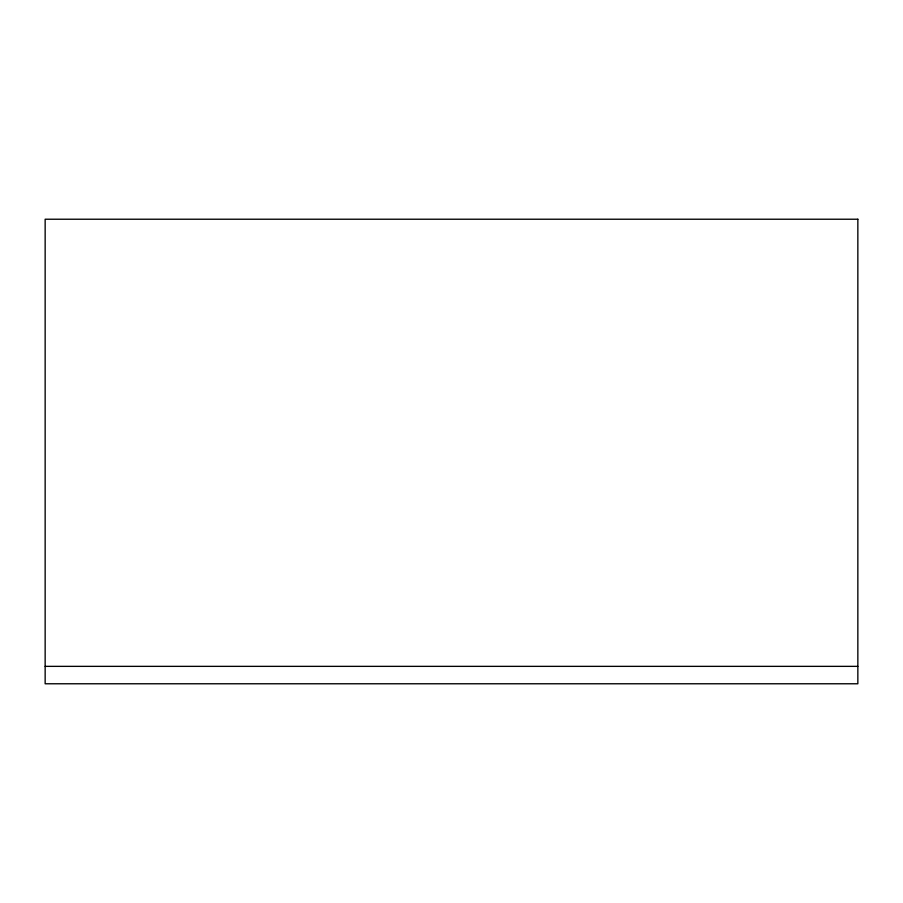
<?xml version="1.0" encoding="UTF-8"?>
<svg xmlns="http://www.w3.org/2000/svg" width="903" height="903" viewBox="0 0 903 903"><rect width="100%" height="100%" fill="white"/><g stroke="black" fill="none" stroke-linecap="round" stroke-linejoin="round"><path stroke-width="1.35" d="M45.15 666.358L857.85 666.358M857.85 219.226L45.15 219.226L45.15 683.774L857.85 683.774L857.85 219.226"/></g></svg>
